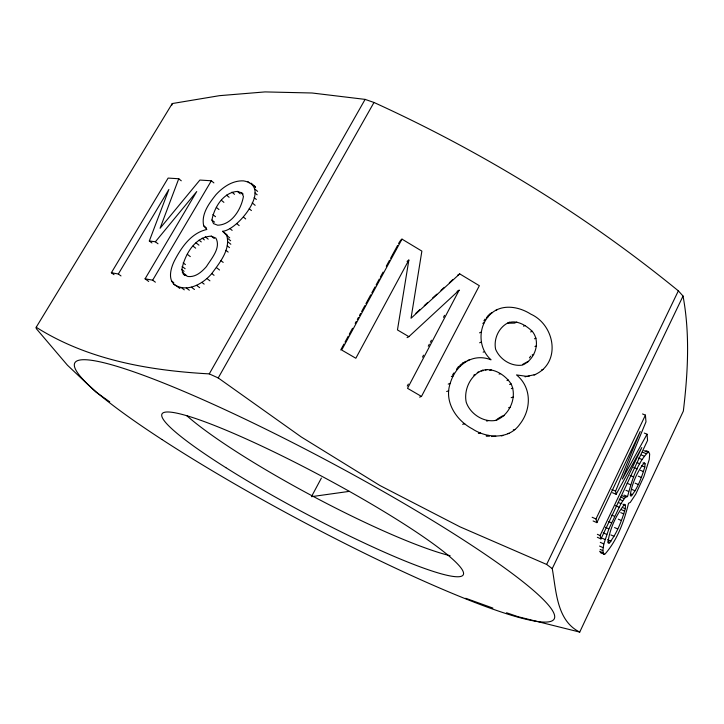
<?xml version="1.0" encoding="UTF-8"?>
<svg xmlns="http://www.w3.org/2000/svg" width="724" height="724" viewBox="0 0 724 724"><rect width="100%" height="100%" fill="white"/><g stroke="black" fill="none" stroke-linecap="round" stroke-linejoin="round"><path stroke-width="1.09" d="M625.292 508.728L625.5 505.307L624.577 504.275C616.07 515.045 609.689 528.936 607.925 542.665L608.965 543.425C616.957 533.525 621.717 520.909 625.292 508.728L622.694 507.596M644.803 467.043L645.066 463.822L644.369 462.618C637.174 471.786 631.889 483.541 630.278 495.171L631.047 496.23C637.962 488.021 641.672 477.243 644.803 467.043L641.699 465.731M603.735 554.159L602.839 550.62L603.825 543.95L608.884 528.864L620.975 503.632L624.305 498.637L625.608 497.234L627.518 496.583C631.79 480.98 636.903 463.215 648.55 451.704L649.672 454.048L649.238 459.559L643.862 476.609L635.744 494.157L630.26 502.429L628.532 503.271C624.179 521.389 617.174 540.385 604.766 554.34L600.268 552.584M181.833 269.609C184.548 255.138 194.765 236.829 211.281 236.151L215.879 238.124C221.273 247.834 211.308 258.631 206.449 266.568C201.679 271.934 195.661 277.401 187.887 276.496L183.416 274.269L181.833 269.609L184.095 271.328M173.615 284.016C186.222 293.401 203.028 284.043 211.761 273.563C219.598 262.866 230.748 249.581 226.748 235.463L222.657 231.291C238.187 230.06 273.183 186.05 243.536 180.882C232.612 180.321 222.938 187.018 215.888 194.774C209.028 203.426 201.028 214.159 203.706 225.788L206.838 229.472C191.018 233.056 181.208 247.59 174.267 261.111C170.674 268.532 167.316 280.378 175.896 285.718M407.06 261.409L408.861 260.043L397.458 329.936L408.861 336.651L459.152 290.206L407.522 388.317L421.486 396.435L479.351 285.709L459.713 273.88L457.686 275.165M241.707 192.856L243.436 196.403C241.228 209.164 232.015 224.712 217.662 225.218L213.526 223.625L211.933 220.042C214.195 207.39 223.327 192.367 237.391 191.417L241.707 192.856L243.155 194.077M535.615 374.498L526.656 376.353L516.529 374.923C531.832 387.458 531.506 409.286 519.868 424.155C509.035 439.794 486.781 438.454 472.356 428.87C456.301 420.481 443.884 401.72 450.219 383.358C455.496 365.385 472.193 352.425 491.035 359.81C477.116 347.475 477.876 324.081 492.32 312.56C503.687 303.736 519.561 306.949 530.855 314.162C555.335 325.239 561.58 363.566 534.013 375.023M171.742 105.342L172.267 103.55L219.472 95.668L265.065 91.912L312.071 92.998L365.104 99.387L373.991 102.473C482.953 152.14 585.562 215.091 678.352 290.849L683.04 296.053C690.09 334.072 687.918 372.923 683.347 411.087L579.734 632.088L518.103 616.721L506.547 612.757M495.279 420.526C509.379 415.884 517.533 397.413 511.117 383.919C505.008 374.625 492.546 366.706 481.225 370.769M509.47 322.198C499.189 326.361 493.415 338.533 495.605 349.239C499.859 359.448 511.207 366.733 522.33 365.122C534.737 360.054 541.271 342.144 532.221 331.284C525.941 325.311 516.809 319.574 507.958 322.886M114.012 274.668L111.36 272.749L168.122 178.086L178.756 178.747L160.076 228.268L199.887 180.059L211.345 180.774L213.897 182.9M151.95 242.956L149.325 240.956L168.882 189.471L118.329 274.007L111.36 272.749M612.45 492.709L616.142 494.311L615.572 491.153L640.206 431.549L596.893 522.638L593.11 520.954M597.345 537.289L600.956 538.918L600.115 535.561L641.808 447.541L616.142 494.311M600.956 538.918L647.573 440.409L647.039 434.21L644.306 433.079M596.893 522.638L595.979 518.963L645.41 415.123L642.559 413.956M579.734 632.088C556.53 620.649 556.258 590.721 552.24 568.593L683.04 296.053M552.24 568.593L546.647 564.449L678.352 290.849M407.277 386.064L408.327 384.064M422.49 357.167L423.54 355.176M428.264 346.208L429.314 344.217M430.364 342.226L431.413 340.235M443.477 317.32L444.527 315.32M321.384 478.075L311.456 496.664L349.357 491.361M408.861 260.043L355.837 358.253L341.692 350.027L401.992 239.128L421.875 251.101L411.033 318.261L459.713 273.88M340.723 349.982L343.945 344.063M345.013 342.099L348.235 336.18M349.303 334.207L352.516 328.298M355.194 323.375L356.271 321.402M357.339 319.429L358.416 317.456M359.484 315.483L360.561 313.519M361.629 311.546L364.851 305.628M365.919 303.664L370.742 294.795M371.81 292.822L375.032 286.903M376.1 284.939L379.322 279.021M380.39 277.048L383.068 272.124M386.29 266.215L389.503 260.296M390.571 258.323L397.539 245.517M398.616 243.545L399.684 241.572M647.039 434.21L622.332 479.053L645.989 421.848L645.41 415.123M546.647 564.449L459.984 526.837L379.883 485.496L301.247 436.952L218.223 377.946L373.991 102.473M172.267 103.55L36.2 327.257C87.848 359.937 149.189 370.57 209.272 373.883L365.104 99.387M148.682 281.455L145.081 278.812L196.729 191.552L155.388 241.78L149.325 240.956M145.081 278.812L152.664 280.179L211.345 180.774M483.894 320.877L485.116 318.994M452.645 374.751L453.921 372.951M456.482 369.358L458.401 366.661L460.455 365.819M529.425 357.928L530.683 356.172M482.664 370.226C470.582 374.824 463.541 389.847 466.229 402.254C470.247 414.164 484.284 423.241 496.773 420.155M487.189 316.578L490.13 313.646L492.32 312.56M415.902 313.248L420.074 309.438M424.255 305.628L427.594 302.587M432.608 298.017L436.789 294.206M440.97 290.396L444.31 287.356M449.323 282.785L452.663 279.736M460.066 365.267L461.74 363.873M400.227 240.585L401.992 239.128M497.316 419.024L501.949 416.2L504.212 415.612M457.116 291.41L459.152 290.206M522.683 364.398L525.38 362.851M407.051 337.637L408.861 336.651M466.274 361.176L462.573 363.177L464.654 362.326M496.04 310.153L497.515 309.419M486.447 317.691L487.895 316.976M482.79 323.366L484.229 322.678M479.55 332.832L480.971 332.162M516.864 322.062L514.565 323.103L508.248 323.212M479.65 342.778L481.08 342.144M523.533 326.162L525.09 325.483M530.647 331.936L532.221 331.284M483.143 352.154L484.582 351.547M467.894 360.389L469.297 359.819M534.475 338.778L536.068 338.144M451.36 376.543L453.387 375.756M534.946 346.497L536.538 345.882M477.279 372.48L478.709 371.946M485.424 370.082L486.872 369.539M448.21 384.109L450.219 383.358M473.713 375.168L475.125 374.634M489.804 370.417L491.27 369.873M532.113 354.995L533.697 354.416M419.594 397.123L421.486 396.435M526.276 362.335L528.638 361.484M446.672 391.512L448.681 390.797M499.108 374.109L500.601 373.584M506.99 380.589L508.51 380.082M541.489 370.009L543.109 369.475M525.081 376.869L526.656 376.353M509.596 384.417L511.117 383.919M511.316 388.625L512.845 388.145M511.171 397.684L513.479 397.014M508.583 407.73L510.112 407.313M462.645 424.3L464.736 423.748M486.682 421.087L488.148 420.716M478.383 433.441L480.546 432.934M488.356 435.405L486.157 435.893L489.334 436.264M513.28 429.884L514.827 429.54M495.795 436.273L491.442 436.509M507.596 433.658L509.126 433.323M501.343 435.875L502.854 435.549M527.271 376.507L529.253 376.1M481.551 370.869L483.65 370.525M492.881 608.079L465.704 598.277M645.926 450.609L648.55 451.704M643.926 450.672L647.437 452.147M642.441 452.129L645.962 453.613M641.482 455.007L644.134 456.129M638.523 458.021L642.07 459.514M642.984 462.944L645.066 463.822M637.111 462.663L639.772 463.785M633.699 467.423L637.247 468.935M640.459 470.319L643.555 471.632M638.26 476.157L641.346 477.469M630.106 475.46L633.654 476.98M635.138 483.161L638.215 484.492M627.12 483.243L630.658 484.772M631.971 489.469L635.066 490.8M625.943 490.284L628.595 491.424M630.595 493.84L632.658 494.736M611.852 489.533L615.572 491.153M624.016 495.062L627.518 496.583M622.079 495.705L625.608 497.234M620.767 497.098L624.305 498.637M619.21 499.225L622.758 500.773M622.893 504.166L625.5 505.307M618.305 502.465L620.975 503.632M615.427 505.605L618.993 507.171M621.617 509.768L624.721 511.126M620.758 512.619L623.853 513.986M611.762 515.099L614.432 516.284M618.314 519.162L621.4 520.529M608.775 521.624L611.445 522.809M592.16 517.271L595.979 518.963M614.586 527.552L617.672 528.927M605.327 527.271L608.884 528.864M610.893 534.927L613.979 536.312M603.201 532.837L606.757 534.43M597.381 534.33L600.115 535.561M607.59 539.679L611.038 541.226M602.395 538.303L605.056 539.498M608.142 541.914L609.87 542.692M600.286 542.348L603.825 543.95M599.562 546.059L603.083 547.652M600.205 549.435L602.839 550.62M209.272 373.883L218.223 377.946M599.59 551.272L603.074 552.855M602.178 553.172L603.906 553.951M109.74 401.829L95.984 392.109L67.459 365.231L36.272 328.606L36.2 327.257M118.329 274.007L120.998 275.935M152.664 280.179L155.379 282.179M176.855 286.224L179.905 288.496M181.235 287.564L184.294 289.853M171.498 280.957L173.778 282.65M186.267 287.935L189.335 290.224M191.389 287.193L194.457 289.5M183.416 274.269L184.937 275.41M196.593 285.346L199.661 287.663M182.267 272.242L186.05 275.102M182.149 266.459L185.163 268.749M201.86 282.378L204.159 284.125M183.172 262.857L185.425 264.586M155.388 241.78L158.022 243.789M206.865 278.487L209.924 280.831M187.317 254.305L190.303 256.613M211.761 273.563L214.051 275.328M193 246.088L195.679 248.169M216.467 267.608L219.517 269.98M220.929 260.631L223.2 262.414M195.987 242.839L198.955 245.164M199.073 240.16L201.299 241.907M202.177 238.142L204.394 239.897M205.245 236.793L208.204 239.146M225.915 250.305L228.169 252.097M227.255 245.843L229.508 247.644M211.281 236.151L214.25 238.513M227.843 241.852L230.838 244.25M203.706 225.788L206.349 227.897M227.671 238.377L230.657 240.784M222.657 231.291L227.11 234.875M226.748 235.463L229.725 237.861M211.933 220.042L214.576 222.168M212.883 214.594L215.508 216.72M229.906 228.576L232.132 230.386M178.756 178.747L181.281 180.81M236.947 223.788L239.164 225.607M216.349 207.39L218.965 209.535M221.3 200.222L223.897 202.367M243.481 217.1L245.689 218.938M226.522 195.118L229.119 197.281M249.21 208.738L251.418 210.575M231.924 192.15L234.522 194.322M252.233 202.874L255.156 205.335M237.391 191.417L240.278 193.842M254.151 197.616L256.341 199.471M254.984 192.964L257.165 194.819M247.825 181.597L249.264 182.819M254.73 188.928L257.626 191.398M251.128 183.163L255.454 186.864M253.436 185.606L255.599 187.462M450.129 555.733A170.077 22.915 28.1 0 1 313.727 496.682A170.077 22.915 28.1 0 1 186.702 415.621M161.95 439.504A271.717 32.68 28.1 0 0 551.453 621.138A271.717 32.68 28.1 0 0 230.169 412.083A271.717 32.68 28.1 0 0 161.95 439.504M225.843 467.641A170.71 20.281 28.1 0 0 462.953 575.236A170.71 20.281 28.1 0 0 249.201 440.292A170.71 20.281 28.1 0 0 225.843 467.641"/></g></svg>
